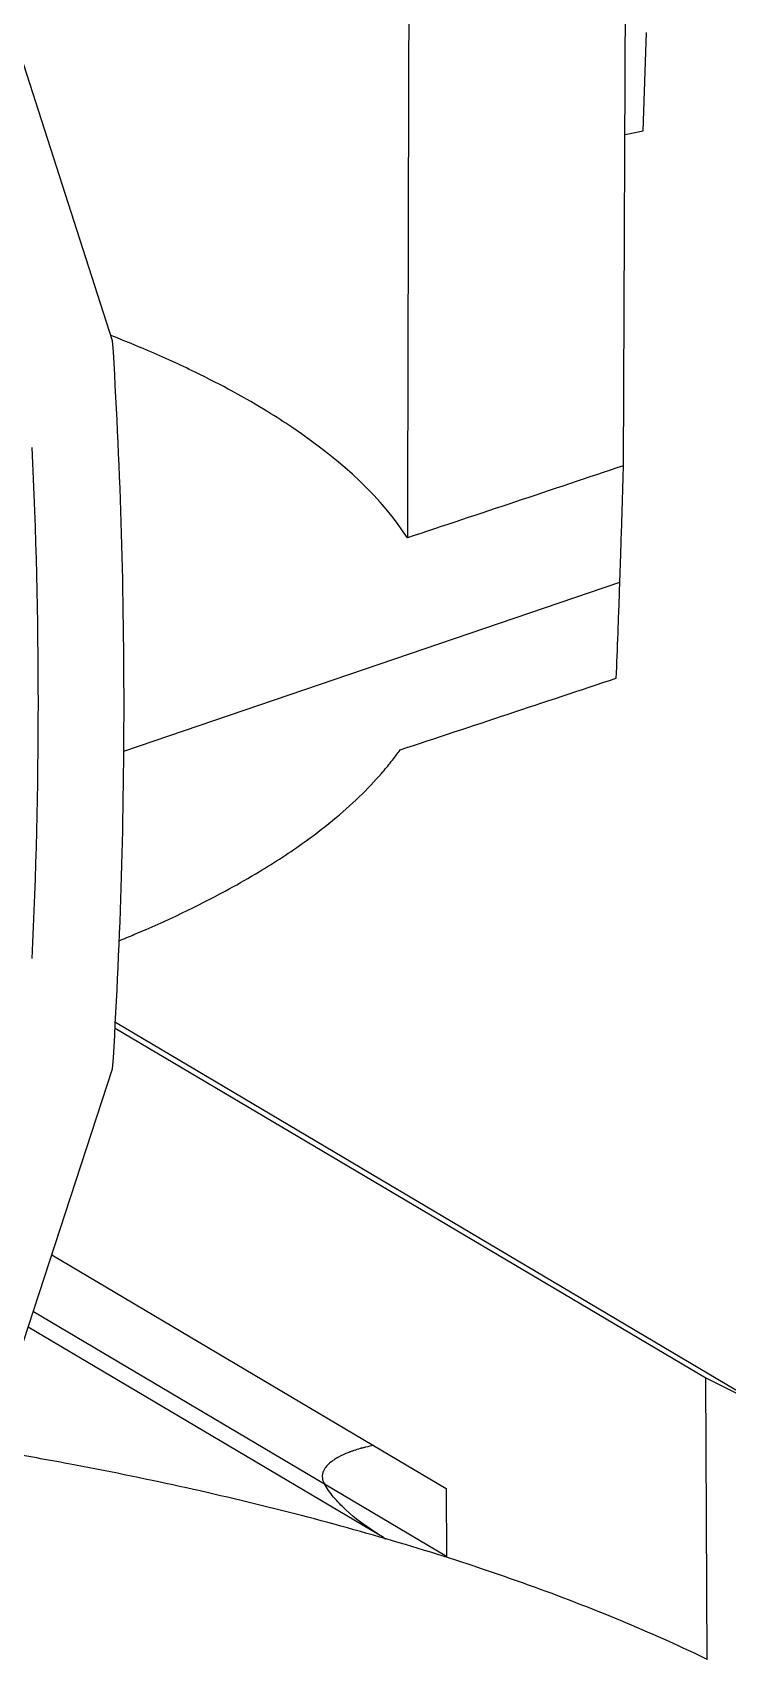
# Model space of a CAD drawing. Header units: millimetres. Extents: x 48717 to 75522, y 76128 to 88842.
# Drawn here: x 57432.7 to 57467.3, y 81406.5 to 81487.5 of the extents above; entities that cross this region are included whole.
import ezdxf

# ---------------------------------------------------------------- set-up
doc = ezdxf.new("R2010")
doc.units = ezdxf.units.MM
doc.layers.add('Top (Plan) View2-DV20-S1B-001a', color=140, linetype='Continuous')

# ---------------------------------------------------------------- blocks, each defined once
blk = doc.blocks.new('*U750')
at = {"layer": 'Top (Plan) View2-DV20-S1B-001a', "color": 0, "linetype": 'ByBlock', "lineweight": -2}
for p, q in [((57436.682, 81472.184), (57431.978, 81486.816)), ((57431.979, 81421.49), (57436.682, 81435.893))]:
    blk.add_line(p, q, dxfattribs=at)
at = {"layer": 'Top (Plan) View2-DV20-S1B-001a', "color": 0, "linetype": 'ByBlock', "lineweight": -2, "extrusion": (0, 0, -1)}
blk.add_ellipse((57416.391, 81454.525), major_axis=(-0.107, 65.698), ratio=0.252256, start_param=1.382193, end_param=1.772322, dxfattribs=at)
at = {"layer": 'Top (Plan) View2-DV20-S1B-001a', "color": 0, "linetype": 'ByBlock', "lineweight": -2}
blk.add_open_spline([(57436.682, 81435.893), (57437.061, 81441.862), (57437.249, 81447.953), (57437.249, 81460.097), (57437.061, 81466.197), (57436.682, 81472.184)], degree=3, knots=[-3.64303, -3.64303, -3.64303, -3.64303, -1.821515, -1.821515, 0, 0, 0, 0], dxfattribs=at)
blk = doc.blocks.new('*U771')
at = {"layer": 'Top (Plan) View2-DV20-S1B-001a', "color": 0, "linetype": 'ByBlock', "lineweight": -2}
for p, q in [((57462.135, 81465.956), (57462.391, 81522.564)), ((57463.106, 81482.636), (57463.274, 81487.541)), ((57462.21, 81482.454), (57463.106, 81482.636)), ((57437.24, 81451.72), (57461.952, 81460.147)), ((57436.804, 81437.931), (57466.239, 81420.492)), ((57471.034, 81417.928), (57436.819, 81438.2)), ((57433.655, 81426.623), (57449.677, 81417.13)), ((57432.734, 81423.802), (57447.231, 81415.213)), ((57449.982, 81412.658), (57432.481, 81423.027)), ((57466.308, 81406.463), (57466.239, 81420.492)), ((57449.677, 81417.13), (57453.292, 81414.989)), ((57447.231, 81415.213), (57453.308, 81411.613)), ((57453.292, 81414.989), (57453.309, 81411.556)), ((57450.195, 81412.529), (57450.275, 81412.481))]:
    blk.add_line(p, q, dxfattribs=at)
for points, knots in [([(57451.515, 81520.72), (57451.492, 81511.638), (57451.469, 81502.556), (57451.419, 81483.102), (57451.393, 81472.729), (57451.366, 81462.356)], [0.412836, 0.412836, 0.412836, 0.412836, 3.316583, 3.316583, 6.633126, 6.633126, 6.633126, 6.633126]), ([(57451.366, 81462.356), (57450.147, 81464.273), (57448.189, 81466.137), (57445.223, 81468.133), (57444.826, 81468.388), (57443.302, 81469.323), (57442.091, 81469.983), (57440.031, 81470.985), (57439.243, 81471.345), (57437.832, 81471.95), (57437.223, 81472.2), (57436.598, 81472.445)], [0.000022, 0.000022, 0.000022, 0.000022, 1.668299, 1.668299, 1.915581, 1.915581, 2.585242, 2.585242, 2.97314, 2.97314, 3.255089, 3.255089, 3.255089, 3.255089]), ([(57462.135, 81465.956), (57460.344, 81465.355), (57458.544, 81464.752), (57454.96, 81463.554), (57453.159, 81462.953), (57451.366, 81462.356)], [-1.143582, -1.143582, -1.143582, -1.143582, -0.571712, -0.571712, -0.000131, -0.000131, -0.000131, -0.000131]), ([(57461.952, 81460.147), (57461.966, 81460.557), (57461.98, 81460.976), (57462.01, 81461.899), (57462.026, 81462.405), (57462.073, 81463.893), (57462.104, 81464.905), (57462.135, 81465.956)], [-1.496873, -1.496873, -1.496873, -1.496873, -1.14981, -1.14981, -0.748913, -0.748913, -0.000001, -0.000001, -0.000001, -0.000001]), ([(57461.773, 81455.369), (57461.802, 81456.08), (57461.832, 81456.833), (57461.878, 81458.057), (57461.894, 81458.495), (57461.924, 81459.337), (57461.938, 81459.737), (57461.952, 81460.147)], [-1.497488, -1.497488, -1.497488, -1.497488, -0.748268, -0.748268, -0.347201, -0.347201, 0, 0, 0, 0]), ([(57451.003, 81451.792), (57452.796, 81452.385), (57454.597, 81452.982), (57458.182, 81454.173), (57459.981, 81454.772), (57461.773, 81455.369)], [-1.14298, -1.14298, -1.14298, -1.14298, -0.571604, -0.571604, -0.000002, -0.000002, -0.000002, -0.000002]), ([(57437.013, 81442.283), (57437.26, 81442.384), (57437.504, 81442.485), (57439.381, 81443.279), (57440.897, 81444.003), (57442.807, 81445.034), (57443.306, 81445.317), (57444.621, 81446.099), (57445.401, 81446.604), (57447.192, 81447.877), (57448.14, 81448.655), (57449.365, 81449.835), (57449.737, 81450.226), (57450.249, 81450.815), (57450.411, 81451.01), (57450.718, 81451.4), (57450.865, 81451.596), (57451.003, 81451.792)], [14.012195, 14.012195, 14.012195, 14.012195, 14.122216, 14.122216, 14.868538, 14.868538, 15.145088, 15.145088, 15.623283, 15.623283, 16.32385, 16.32385, 16.666551, 16.666551, 16.835699, 16.835699, 17.00297, 17.00297, 17.00297, 17.00297]), ([(57466.239, 81420.492), (57468.395, 81419.449), (57470.382, 81418.357), (57473.977, 81416.105), (57475.591, 81414.941), (57477.008, 81413.748)], [-2.20364, -2.20364, -2.20364, -2.20364, -1.101395, -1.101395, 0, 0, 0, 0]), ([(57466.308, 81406.463), (57465.77, 81406.724), (57465.221, 81406.981), (57461.873, 81408.508), (57458.836, 81409.7), (57452.381, 81411.898), (57448.963, 81412.904), (57441.877, 81414.712), (57438.209, 81415.514), (57433.427, 81416.411), (57432.372, 81416.6), (57431.313, 81416.78)], [2.594127, 2.594127, 2.594127, 2.594127, 2.653141, 2.653141, 2.947935, 2.947935, 3.242728, 3.242728, 3.537522, 3.537522, 3.620403, 3.620403, 3.620403, 3.620403]), ([(57449.677, 81417.13), (57449.537, 81417.102), (57449.413, 81417.074), (57449.249, 81417.033), (57449.198, 81417.02), (57449.127, 81417.001), (57449.093, 81416.992), (57449.056, 81416.982), (57449.038, 81416.976), (57449.03, 81416.974), (57449.025, 81416.973), (57449.023, 81416.972), (57448.906, 81416.939), (57448.801, 81416.906), (57448.657, 81416.858), (57448.611, 81416.842), (57448.545, 81416.818), (57448.513, 81416.806), (57448.477, 81416.792), (57448.462, 81416.786), (57448.452, 81416.782), (57448.447, 81416.781), (57448.25, 81416.704), (57448.084, 81416.626), (57447.868, 81416.509), (57447.802, 81416.469), (57447.71, 81416.41), (57447.666, 81416.38), (57447.619, 81416.345), (57447.599, 81416.331), (57447.586, 81416.321), (57447.58, 81416.316), (57447.461, 81416.223), (57447.371, 81416.134), (57447.267, 81415.999), (57447.238, 81415.954), (57447.202, 81415.886), (57447.185, 81415.852), (57447.172, 81415.818), (57447.163, 81415.795), (57447.16, 81415.785), (57447.096, 81415.583), (57447.123, 81415.395), (57447.231, 81415.213)], [0, 0, 0, 0, 0.0625, 0.0625, 0.09375, 0.09375, 0.109375, 0.117187, 0.121094, 0.123047, 0.123047, 0.125, 0.125, 0.1875, 0.1875, 0.21875, 0.21875, 0.234375, 0.242188, 0.246094, 0.246094, 0.25, 0.25, 0.375, 0.375, 0.4375, 0.4375, 0.46875, 0.484375, 0.492188, 0.492188, 0.5, 0.5, 0.625, 0.625, 0.6875, 0.6875, 0.71875, 0.734375, 0.734375, 0.75, 0.75, 1, 1, 1, 1]), ([(57450.196, 81412.531), (57450.097, 81412.59), (57450, 81412.649), (57449.904, 81412.709), (57449.285, 81413.096), (57448.745, 81413.502), (57448.295, 81413.921), (57448.071, 81414.131), (57447.87, 81414.342), (57447.692, 81414.558), (57447.514, 81414.773), (57447.36, 81414.992), (57447.231, 81415.213)], [0.4612943, 0.4612943, 0.4612943, 0.4612943, 0.5, 0.5, 0.5, 0.75, 0.75, 0.75, 0.875, 0.875, 0.875, 1, 1, 1, 1])]:
    blk.add_open_spline(points, degree=3, knots=knots, dxfattribs=at)

msp = doc.modelspace()

# ---------------------------------------------------------------- block references
at = {"layer": 'Top (Plan) View2-DV20-S1B-001a'}
for name in ['*U771', '*U750']:
    msp.add_blockref(name, (0, 0), dxfattribs=at)

doc.saveas('drawing.dxf')
